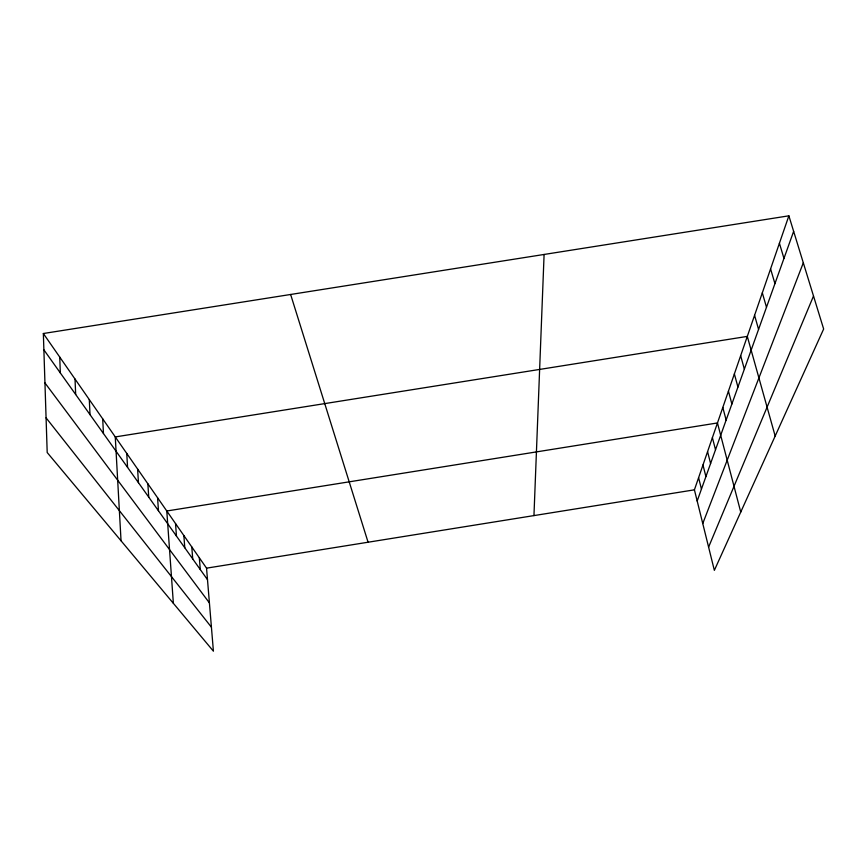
<?xml version="1.0" encoding="UTF-8"?>
<svg xmlns="http://www.w3.org/2000/svg" width="867" height="867" viewBox="0 0 867 867"><rect width="100%" height="100%" fill="white"/><g stroke="black" fill="none" stroke-linecap="round" stroke-linejoin="round"><path stroke-width="1.3" d="M533.953 515.594L544.097 254.465M788.872 215.818L823.65 329.005L714.354 570.345L694.413 489.833L788.872 215.818L43.35 333.513L47.197 452.531L213.412 651.182L206.541 568.156L43.35 333.513M697.176 501.018L793.641 231.348M702.758 523.549L803.308 262.82M708.599 547.11L813.517 296.015M206.541 568.156L694.413 489.833M46.07 417.84L211.429 627.22M44.943 382.932L209.413 602.912M43.881 349.834L207.495 579.676M290.629 294.477L368.074 542.222M779.411 243.259L783.963 258.399M770.579 268.878L774.935 283.639M762.321 292.84L766.493 307.254M754.572 315.295L758.571 329.373M775.174 436.058L747.3 336.396L115.268 436.925L121.044 540.78M740.656 355.687L744.352 369.136M734.371 373.915L737.936 387.061M728.432 391.147L731.878 404.011M722.807 407.468L726.134 420.072M740.743 512.072L717.464 422.955L166.789 510.999L173.367 603.324M712.392 437.672L715.513 449.756M707.57 451.664L710.593 463.52M702.974 464.994L705.911 476.612M698.596 477.706L701.446 489.096M199.334 557.795L200.277 569.554M191.78 546.936L192.723 558.933M183.858 535.546L184.79 547.792M175.535 523.581L176.456 536.088M157.577 497.756L158.466 510.815M147.856 483.786L148.734 497.149M137.604 469.036L138.46 482.702M126.755 453.441L127.579 467.432M102.696 418.848L103.455 433.533M89.301 399.589L90.016 414.654M75.017 379.042L75.678 394.507M59.736 357.074L60.332 372.951"/></g></svg>
